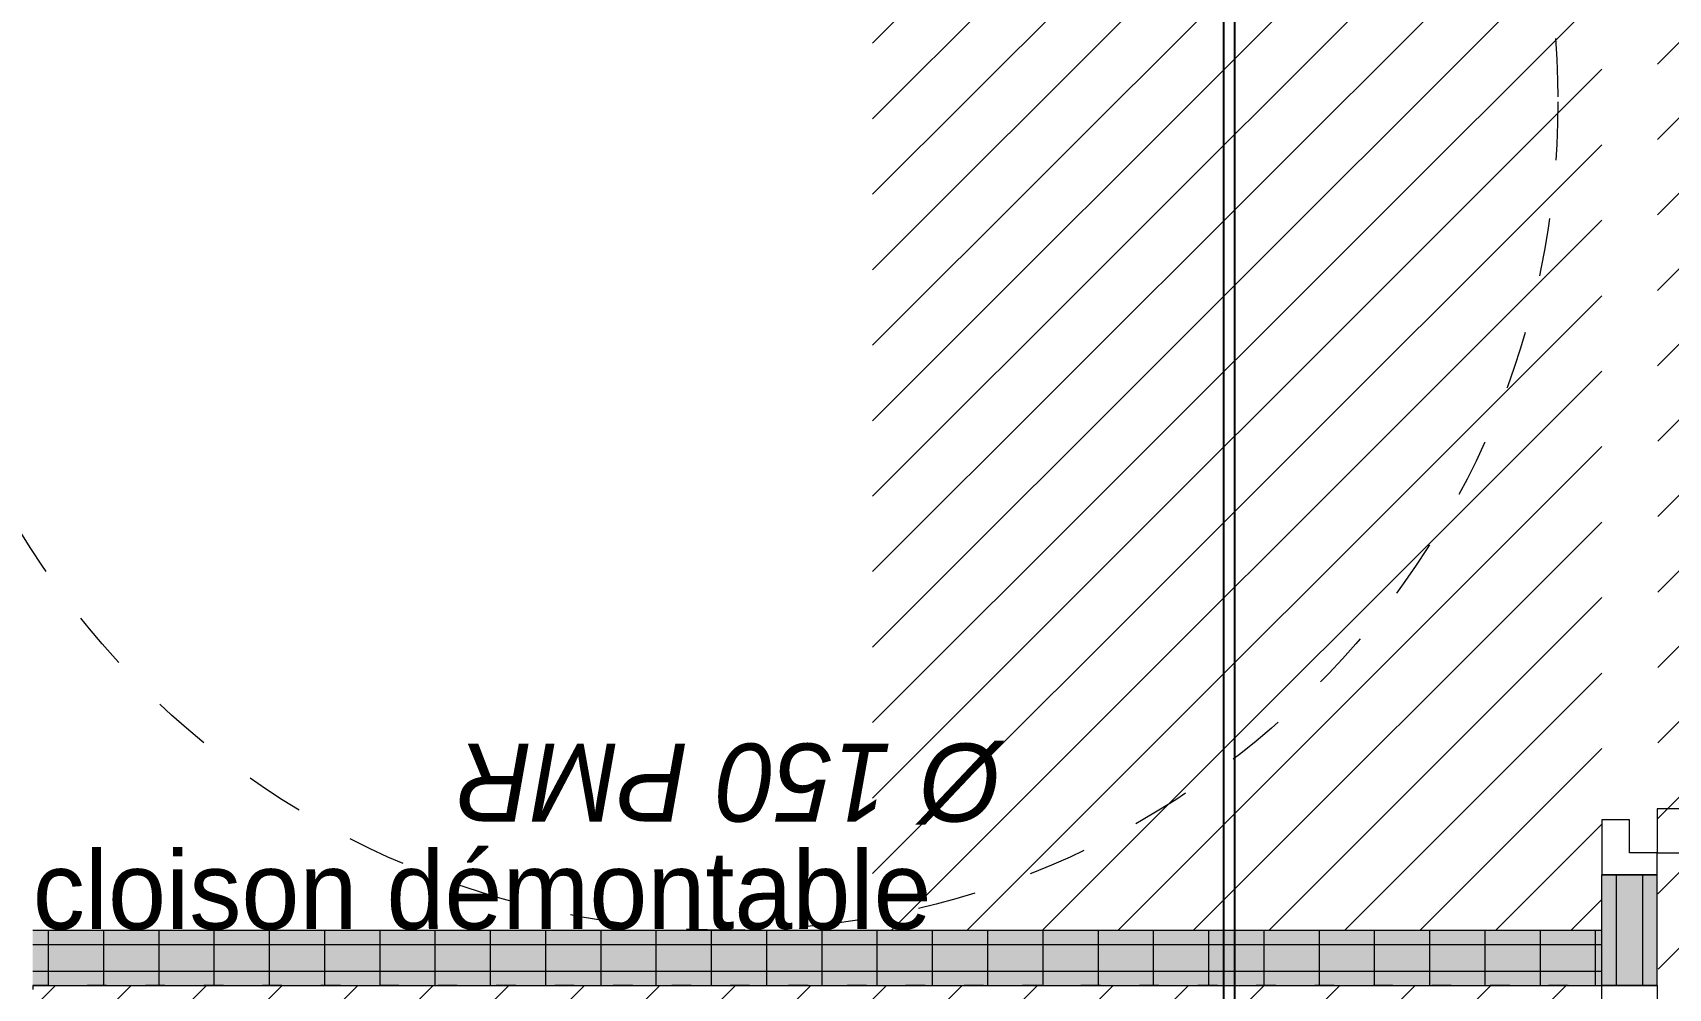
# Model space of a CAD drawing. Header units: centimetres. Extents: x 2666 to 9670, y 1889 to 5633.
# Drawn here: x 5291 to 5439, y 4393.1 to 4479.7 of the extents above; entities that cross this region are included whole.
import ezdxf

# ---------------------------------------------------------------- set-up
doc = ezdxf.new("R2010")
doc.units = ezdxf.units.CM
doc.header["$LTSCALE"] = 12.7
doc.linetypes.add('Style de ligne -5', pattern=[0.41656, 0.13885, -0.27771])
doc.linetypes.add('VW-01', pattern=[0.83312, 0.41656, -0.41656])
for name, color, linetype, lineweight in [('B aménagement intérieur', 7, 'Continuous', 5), ('B Faux plafonds-1', 7, 'Continuous', 5), ('B GÈnÈral', 7, 'Continuous', 5), ('B Général', 7, 'Continuous', 5), ('C ANNOTATIONS-PMR', 7, 'Style de ligne -5', 5), ('C ANNOTATIONS-prestations', 7, 'Continuous', 5), ('F REMPLISSAGE-vert clair', 7, 'Continuous', 13), ('F REMPLISSAGE-vert clair-1', 7, 'Continuous', 5), ('F REMPLISSAGE-vert foncÈ', 7, 'Continuous', 5), ('F REMPLISSAGE-vert foncé', 7, 'Continuous', 13), ('F REMPLISSAGE-vert hachurÈ', 7, 'Continuous', 5), ('F REMPLISSAGE-vert hachuré', 7, 'Continuous', 13)]:
    doc.layers.add(name, color=color, linetype=linetype, lineweight=lineweight)
doc.layers.add('prlm-CHAUFF', color=4, linetype='Continuous')
doc.styles.add('Eurostile', font='')
doc.styles.add('Eurostile (italic)', font='')
doc.styles.get('Eurostile').set_extended_font_data('Eurostile')
doc.styles.get('Eurostile (italic)').set_extended_font_data('Eurostile', italic=True)
pattern_1 = [(45, (5697.463, 4702.054), (-3.527778, 3.30729), [])]
pattern_2 = [(90, (5697.463, 4700.1667), (5, -5e-14), [])]

# ---------------------------------------------------------------- blocks, each defined once
blk = doc.blocks.new('Rond 150_PMR')
at = {"layer": 'B Général', "color": 154, "linetype": 'VW-01', "lineweight": 5, "true_color": 0x0053a6}
blk.add_circle((0, 0), 75, dxfattribs=at)
at = {"layer": 'B Général', "color": 154, "true_color": 0x0053a6, "insert": (-61.5, 0), "char_height": 7.059, "attachment_point": 5, "rotation": 90, "line_spacing_factor": 0.894142, "style": 'Eurostile (italic)'}
blk.add_mtext('Ø 150 PMR', dxfattribs=at)

msp = doc.modelspace()

# ---------------------------------------------------------------- hatches: boundary and pattern name
at = {"layer": 'B Faux plafonds-1', "linetype": 'Continuous', "lineweight": 5, "true_color": 0xaaaaaa}
h = msp.add_hatch(dxfattribs=at)
h.set_pattern_fill('F_P__SOFFITE', color=253, style=0, pattern_type=2)
h.set_pattern_definition([(45, (0, 0.2205), (-3.5277778, 3.3072917), [])])
h.paths.add_polyline_path([(5367.04, 4398.39), (5433.04, 4398.39), (5433.04, 4611.17), (5367.04, 4611.17)])
h = msp.add_hatch(dxfattribs=at)
h.set_pattern_fill('F_P__SOFFITE', color=253, style=0, pattern_type=2)
h.set_pattern_definition(pattern_1)
h.paths.add_polyline_path([(5438.04, 4501.39), (5438.17, 4300.39), (5803.04, 4300.39), (5803.04, 4471.4), (5734.04, 4471.4), (5734.04, 4501.39)])
h = msp.add_hatch(dxfattribs=at)
h.set_pattern_fill('F_P__SOFFITE', color=253, style=0, pattern_type=2)
h.set_pattern_definition(pattern_1)
h.paths.add_polyline_path([(5291.04, 4300.39), (5433.04, 4300.39), (5433.04, 4393.39), (5291.04, 4393.39)])
at = {"layer": 'F REMPLISSAGE-vert hachurÈ', "linetype": 'Continuous', "lineweight": 0, "true_color": 0x99aa00}
for points in [[(5291.04, 4398.39), (5291.04, 4397.09), (5433.04, 4397.09), (5433.04, 4398.39)], [(5291.04, 4397.09), (5291.04, 4394.69), (5433.04, 4394.69), (5433.04, 4397.09)], [(5291.04, 4394.69), (5291.04, 4393.39), (5433.04, 4393.39), (5433.04, 4394.69)]]:
    msp.add_hatch(color=54, dxfattribs=at).paths.add_polyline_path(points)
at = {"layer": 'F REMPLISSAGE-vert hachurÈ', "linetype": 'Continuous', "lineweight": 5, "true_color": 0x004400}
h = msp.add_hatch(dxfattribs=at)
h.set_pattern_fill('90-0_5 HYDROFUGE_0_5', color=98, style=0, pattern_type=2)
h.set_pattern_definition(pattern_2)
h.paths.add_polyline_path([(5291.04, 4398.39), (5291.04, 4397.09), (5433.04, 4397.09), (5433.04, 4398.39)])
h = msp.add_hatch(dxfattribs=at)
h.set_pattern_fill('90-0_5 HYDROFUGE_0_5', color=98, style=0, pattern_type=2)
h.set_pattern_definition(pattern_2)
h.paths.add_polyline_path([(5291.04, 4397.09), (5291.04, 4394.69), (5433.04, 4394.69), (5433.04, 4397.09)])
h = msp.add_hatch(dxfattribs=at)
h.set_pattern_fill('90-0_5 HYDROFUGE_0_5', color=98, style=0, pattern_type=2)
h.set_pattern_definition(pattern_2)
h.paths.add_polyline_path([(5291.04, 4394.69), (5291.04, 4393.39), (5433.04, 4393.39), (5433.04, 4394.69)])

# ---------------------------------------------------------------- linework, layer by layer
at = {"layer": 'B aménagement intérieur', "color": 7, "linetype": 'Style de ligne -5', "lineweight": 5, "flags": 128}
msp.add_lwpolyline([(5291.04, 4300.39), (5433.04, 4300.39), (5433.04, 4393.39), (5291.04, 4393.39)], close=True, dxfattribs=at)
at = {"layer": 'B GÈnÈral', "color": 9, "linetype": 'Continuous', "true_color": 0xc0dcc0}
msp.add_solid([(5438.04, 4393.39), (5433.04, 4393.39), (5438.04, 4403.39), (5433.04, 4403.39)], dxfattribs=at)
at = {"layer": 'B Général'}
for p, q in [((5521.04, 4409.39), (5438.04, 4409.39)), ((5438.04, 4409.39), (5438.04, 4405.39)), ((5438.04, 4405.39), (5521.04, 4405.39))]:
    msp.add_line(p, q, dxfattribs=at)
at = {"layer": 'B Général', "color": 7, "linetype": 'Continuous', "lineweight": 5}
for p, q in [((5435.54, 4408.39), (5433.04, 4408.39)), ((5433.04, 4408.39), (5433.04, 4403.39)), ((5435.54, 4405.39), (5435.54, 4408.39)), ((5438.04, 4405.39), (5435.54, 4405.39)), ((5438.04, 4403.39), (5438.04, 4405.39)), ((5433.04, 4403.39), (5438.04, 4403.39))]:
    msp.add_line(p, q, dxfattribs=at)
at = {"layer": 'B Général', "color": 98, "linetype": 'Continuous', "lineweight": 13, "true_color": 0x004400}
for p, q in [((5438.04, 4403.39), (5433.04, 4403.39)), ((5433.04, 4393.39), (5433.04, 4403.39)), ((5438.04, 4393.39), (5438.04, 4403.39)), ((5291.04, 4398.39), (5433.04, 4398.39)), ((5433.04, 4393.39), (5433.04, 4398.39)), ((5291.04, 4393.39), (5433.04, 4393.39)), ((5438.04, 4393.39), (5433.04, 4393.39))]:
    msp.add_line(p, q, dxfattribs=at)
at = {"layer": 'B Général', "color": 7, "linetype": 'Continuous', "lineweight": 5, "flags": 128}
msp.add_lwpolyline([(5438.04, 4393.39), (5438.04, 4391.39), (5435.54, 4391.39), (5435.54, 4388.39), (5433.04, 4388.39), (5433.04, 4393.39), (5433.04, 4393.39), (5433.04, 4393.39), (5437.32, 4393.39), (5437.32, 4393.39)], close=True, dxfattribs=at)
at = {"layer": 'F REMPLISSAGE-vert clair'}
for p, q in [((5434.34, 4393.39), (5434.34, 4403.39)), ((5436.74, 4393.39), (5436.74, 4403.39))]:
    msp.add_line(p, q, dxfattribs=at)
at = {"layer": 'F REMPLISSAGE-vert clair-1', "color": 9, "linetype": 'Continuous', "true_color": 0xc0dcc0}
msp.add_solid([(5434.34, 4393.39), (5436.74, 4393.39), (5434.34, 4403.39), (5436.74, 4403.39)], dxfattribs=at)
at = {"layer": 'F REMPLISSAGE-vert foncÈ', "color": 54, "linetype": 'Continuous', "true_color": 0x99aa00}
for points in [[(5433.04, 4393.39), (5434.34, 4393.39), (5433.04, 4403.39), (5434.34, 4403.39)], [(5436.74, 4393.39), (5438.04, 4393.39), (5436.74, 4403.39), (5438.04, 4403.39)]]:
    msp.add_solid(points, dxfattribs=at)
at = {"layer": 'F REMPLISSAGE-vert foncé', "color": 98, "linetype": 'Continuous', "lineweight": 13, "true_color": 0x004400}
for p, q in [((5433.04, 4393.39), (5433.04, 4403.39)), ((5438.04, 4393.39), (5438.04, 4403.39))]:
    msp.add_line(p, q, dxfattribs=at)
at = {"layer": 'F REMPLISSAGE-vert foncé'}
for p, q in [((5434.34, 4393.39), (5434.34, 4403.39)), ((5436.74, 4393.39), (5436.74, 4403.39))]:
    msp.add_line(p, q, dxfattribs=at)
at = {"layer": 'F REMPLISSAGE-vert hachuré', "color": 98, "linetype": 'Continuous', "lineweight": 13, "true_color": 0x004400}
for p, q in [((5291.04, 4398.39), (5433.04, 4398.39)), ((5291.04, 4393.39), (5433.04, 4393.39))]:
    msp.add_line(p, q, dxfattribs=at)
at = {"layer": 'F REMPLISSAGE-vert hachuré'}
for p, q in [((5291.04, 4397.09), (5433.04, 4397.09)), ((5291.04, 4394.69), (5433.04, 4394.69))]:
    msp.add_line(p, q, dxfattribs=at)
at = {"layer": 'prlm-CHAUFF', "ltscale": 50}
for p, q in [((5398.81, 4355.34), (5398.81, 4582.62)), ((5399.81, 4354.34), (5399.81, 4582.62))]:
    msp.add_line(p, q, dxfattribs=at)

# ---------------------------------------------------------------- block references
at = {"layer": 'C ANNOTATIONS-PMR', "color": 7, "rotation": 90}
msp.add_blockref('Rond 150_PMR', (5354.04, 4473.39), dxfattribs=at)

# ---------------------------------------------------------------- texts
at = {"layer": 'C ANNOTATIONS-prestations', "color": 1, "insert": (5291.04, 4398.39), "char_height": 7.059, "width": 139, "attachment_point": 7, "line_spacing_factor": 0.894142, "style": 'Eurostile'}
msp.add_mtext('cloison démontable', dxfattribs=at)

doc.saveas('drawing.dxf')
